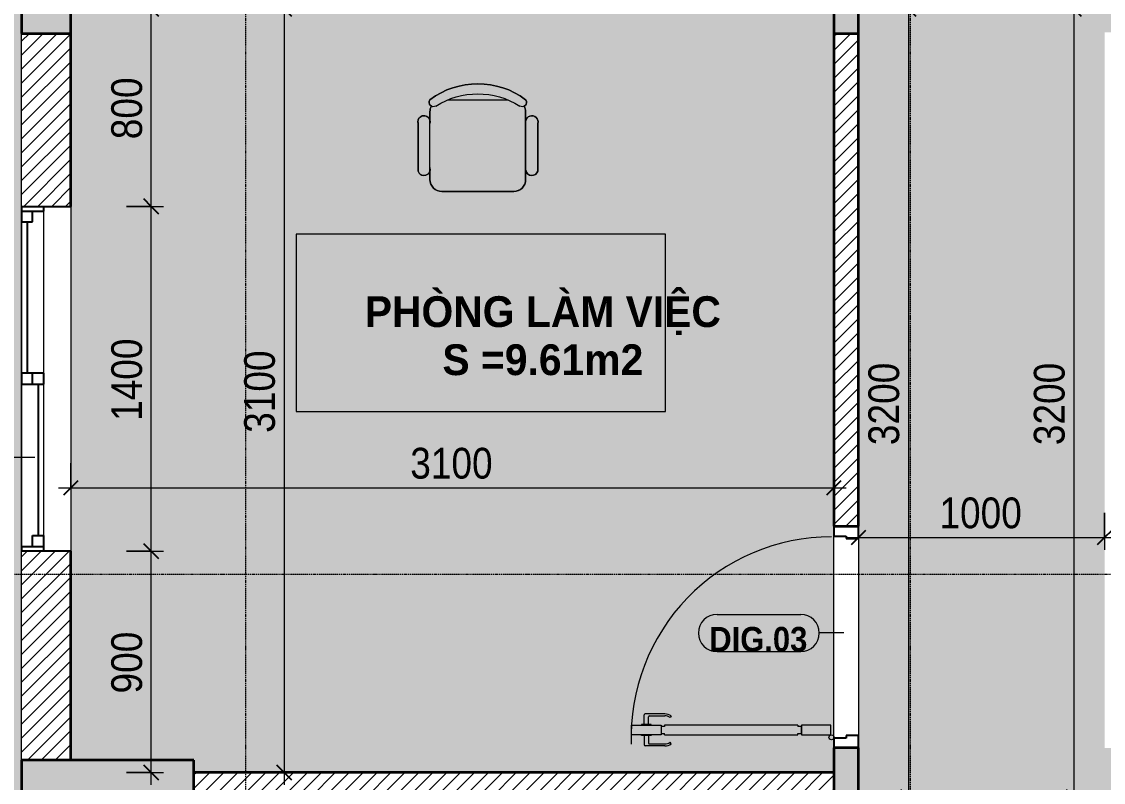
# Model space of a CAD drawing. Header units: millimetres. Extents: x 31157 to 224036, y 218 to 80529.
# Drawn here: x 33653 to 38047, y 73297 to 76385 of the extents above; entities that cross this region are included whole.
import ezdxf

# ---------------------------------------------------------------- set-up
doc = ezdxf.new("R2010")
doc.units = ezdxf.units.MM
doc.linetypes.add('Dash Dot 3_16_', pattern=[7.9375, 4.7625, -1.5875, 0, -1.5875])
doc.linetypes.add('Grid Line', pattern=[22.225, 12.7, -3.175, 3.175, -3.175])
for name, color, linetype, lineweight in [('0-1', 7, 'Continuous', 5), ('A-ANNO-DIMS', 211, 'Continuous', 9), ('A-ANNO-DIMS-50', 211, 'Continuous', 9), ('A-DETL-GENF-1', 7, 'Continuous', 18), ('A-DETL-GENF-5', 9, 'Continuous', 18), ('A-DETL-MEDM', 33, 'Continuous', 35), ('A-DETL-THIN', 151, 'Continuous', 18), ('A-DOOR', 31, 'Continuous', 18), ('A-DOOR-1', 7, 'Continuous', 18), ('A-DOOR-3', 90, 'Continuous', 25), ('A-DOOR-IDEN', 31, 'Continuous', 9), ('A-FLOR-2', 7, 'Continuous', 18), ('A-GLAZ', 151, 'Continuous', 18), ('A-GLAZ-3', 151, 'Continuous', 25), ('A-GLAZ-IDEN', 152, 'Continuous', 9), ('A-WALL-5', 7, 'Continuous', 18), ('A-WALL-6', 250, 'Continuous', 35), ('A-WALL-7', 113, 'Continuous', 35), ('A-WALL-PATT-1', 9, 'Continuous', 18), ('A-WALL-PATT-2', 111, 'Continuous', 18), ('G-ANNO-SYMB-1', 111, 'Dash Dot 3_16_', 18), ('G-ANNO-TEXT-1', 7, 'Continuous', 9), ('I-FURN', 30, 'Continuous', 18), ('I-FURN-2', 253, 'Continuous', 18), ('S-COLS-7', 52, 'Continuous', 35), ('S-GRID-1', 1, 'Grid Line', 9)]:
    doc.layers.add(name, color=color, linetype=linetype, lineweight=lineweight)
doc.layers.add('A-DETL-GENF-2', color=7, linetype='Continuous', lineweight=18, transparency=0.2)
doc.styles.add('Arial_B', font='arialbd.ttf', dxfattribs={"width": 0.95, "height": 125})
doc.styles.add('Arial_B_1', font='arialbd.ttf', dxfattribs={"width": 0.9, "height": 100})
doc.styles.add('UTM Avo', font='', dxfattribs={"width": 0.9, "height": 125})
doc.styles.get('UTM Avo').set_extended_font_data('UTM Avo')
doc.dimstyles.new('1_Dim_chi_tiet_2_5', dxfattribs={"dimscale": 304.8, "dimtxt": 124.912619, "dimasz": 0.19685, "dimexe": 0.164042, "dimexo": 0.0625, "dimgap": 0.016404, "dimtad": 1, "dimdec": 0, "dimrnd": 5, "dimzin": 0, "dimdsep": 46, "dimtxsty": 'UTM Avo', "dimblk1": 'OBLIQUE', "dimblk2": 'OBLIQUE', "dimsah": 1, "dimcen": 0.09, "dimdle": 0.164042, "dimazin": 0, "dimtfac": 1, "dimtdec": 4, "dimtix": 1, "dimtmove": 0, "dimatfit": 3, "dimfxl": 0.328084, "dimfxlon": 1, "dimtvp": 1, "dimtolj": 1, "dimtzin": 0, "dimarcsym": 2})
pattern_1 = [(45, (0, 0), (-28.284271, 28.284271), [])]

# ---------------------------------------------------------------- blocks, each defined once
blk = doc.blocks.new('DOOR_CW_01 CANH MO-PANEL KINH - DIW_01-900x2200-CỬA GỖ VÂN LAMINATE-553393-TKCS_CĂN HỘ LOẠI 2 - MẶT BẰNG')
at = {"layer": 'A-DETL-GENF-1'}
for p, q in [((-397, 872), (-357, 872)), ((-397, 752), (-397, 872)), ((-357, 872), (-357, 752)), ((-442, 737), (-442, 816.5)), ((-399, 820.5), (-438, 820.5)), ((-434, 799.5), (-434, 737)), ((-399, 803.5), (-430, 803.5)), ((-399, 831.8), (-397, 831.8)), ((-399, 792.2), (-399, 831.8)), ((-397, 792.2), (-399, 792.2)), ((-397, 792.2), (-397, 831.8)), ((-357, 792.2), (-357, 831.8)), ((-355, 831.8), (-357, 831.8)), ((-357, 792.2), (-355, 792.2)), ((-355, 792.2), (-355, 831.8)), ((-355, 820.5), (-316, 820.5)), ((-355, 803.5), (-324, 803.5)), ((-320, 799.5), (-320, 737)), ((-312, 737), (-312, 816.5)), ((-357, 752), (-397, 752)), ((-363, 752), (-391, 752)), ((-391, 752), (-391, 738)), ((-363, 738), (-363, 752)), ((-433.9, 711.2), (-427.3, 715.8)), ((-397, 738), (-391, 738)), ((-397, 738), (-397, 196)), ((-357, 738), (-363, 738)), ((-357, 196), (-357, 738)), ((-320.1, 711.2), (-326.7, 715.8)), ((-397, 196), (-391, 196)), ((-357, 182), (-397, 182)), ((-397, 182), (-397, 62)), ((-391, 196), (-391, 182)), ((-391, 182), (-363, 182)), ((-357, 196), (-363, 196)), ((-363, 182), (-363, 196)), ((-357, 62), (-357, 182)), ((-397, 62), (-357, 62))]:
    blk.add_line(p, q, dxfattribs=at)
blk.add_circle((-407, 60), 10, dxfattribs=at)
for centre, radius, start, end in [((-407, 60), 814, 360, 92), ((-438, 816.5), 4, 90, 180), ((-430, 799.5), 4, 90, 180), ((-324, 799.5), 4, 360, 90), ((-316, 816.5), 4, 0, 90), ((-397, 737), 45, 180, 215), ((-397, 737), 37, 180, 215), ((-357, 737), 37, 325, 0), ((-357, 737), 45, 325, 0)]:
    blk.add_arc(centre, radius, start, end, dxfattribs=at)
at = {"layer": 'A-DOOR-1'}
blk.add_line((-407, 50), (-382, 50), dxfattribs=at)
at = {"layer": 'A-DOOR-3'}
for p, q in [((-410, 50), (-450, 50)), ((-410, 0), (-410, 50)), ((450, 50), (410, 50)), ((410, 50), (410, 0)), ((-400, 0), (-410, 0)), ((-400, -50), (-400, 0)), ((410, 0), (400, 0)), ((400, 0), (400, -50)), ((-450, -50), (-400, -50)), ((400, -50), (450, -50))]:
    blk.add_line(p, q, dxfattribs=at)
blk = doc.blocks.new('BAN LV A - BAN LV A_dwg_ban hoc2-348006-TKCS_CĂN HỘ LOẠI 2 - MẶT BẰNG')
at = {"layer": 'I-FURN'}
for p, q in [((145.8, 437.4), (-145.8, 437.4)), ((-243, 354.4), (-243, 162)), ((-194.4, 388.8), (-194.4, 113.4)), ((194.4, 113.4), (194.4, 388.8)), ((243.7, 162), (243.7, 354.4)), ((194.4, 351.4), (194.4, 150.8)), ((-120.5, 64.8), (120.5, 64.8))]:
    blk.add_line(p, q, dxfattribs=at)
at = {"layer": 'I-FURN', "flags": 128}
blk.add_lwpolyline([(-737.8, 610.5), (-737.8, 1330.5), (-154.9, 1330.5), (762.2, 1330.5), (762.2, 610.5)], close=True, dxfattribs=at)
at = {"layer": 'I-FURN'}
for centre, radius, start, end in [((-145.8, 388.8), 48.6, 90, 180), ((145.8, 388.8), 48.6, 360, 90), ((-218.7, 347.3), 25.3, 343.7398, 163.7398), ((219.4, 347.3), 25.3, 16.2602, 170.7054), ((-218.7, 154.9), 25.3, 163.7398, 16.2602), ((219.4, 154.9), 25.3, 189.2946, 16.2602), ((-180.2, 75.4), 17.8, 57.9726, 216.6901), ((-145.8, 113.4), 48.6, 180, 207.5844), ((0, 359.3), 318.2, 237.5758, 302.4242), ((180.2, 75.4), 17.8, 323.3099, 122.0274), ((145.8, 113.4), 48.6, 332.4156, 0), ((0, 324), 324, 233.1301, 306.8699)]:
    blk.add_arc(centre, radius, start, end, dxfattribs=at)
blk = doc.blocks.new('BAN LV A - BAN LV A_dwg-348005-TKCS_CĂN HỘ LOẠI 2 - MẶT BẰNG')
at = {"extrusion": (0, 0, -1), "zscale": -1, "rotation": 180}
blk.add_blockref('BAN LV A - BAN LV A_dwg_ban hoc2-348006-TKCS_CĂN HỘ LOẠI 2 - MẶT BẰNG', (-729, 1383.7), dxfattribs=at)
blk = doc.blocks.new('BAN LV A - BAN LV A-348231-TKCS_CĂN HỘ LOẠI 2 - MẶT BẰNG')
at = {"layer": 'I-FURN-2'}
for p, q in [((534.6, 1270.3), (534.6, 1235.9)), ((923.4, 1232.9), (923.4, 1270.3)), ((486, 1221.7), (486, 1029.3)), ((972.7, 1029.3), (972.7, 1221.7)), ((534.6, 1029.3), (534.6, 994.9)), ((923.4, 994.9), (923.4, 1032.3)), ((583.2, 946.3), (874.8, 946.3)), ((1491.2, 773.2), (-8.8, 773.2)), ((-8.8, 773.2), (-8.8, 53.2)), ((1491.2, 53.2), (1491.2, 773.2)), ((-8.8, 53.2), (1491.2, 53.2))]:
    blk.add_line(p, q, dxfattribs=at)
for centre, radius, start, end in [((729, 1059.7), 324, 53.1301, 126.8699), ((548.9, 1308.3), 17.8, 143.3099, 240.596), ((909.2, 1308.3), 17.8, 299.404, 36.6901), ((583.2, 1270.3), 48.6, 152.4156, 180), ((874.8, 1270.3), 48.6, 360, 27.5844), ((510.3, 1228.8), 25.3, 16.2602, 196.2602), ((948.4, 1228.8), 25.3, 343.7398, 170.7054), ((510.3, 1036.4), 25.3, 196.2602, 343.7398), ((948.4, 1036.4), 25.3, 189.2946, 343.7398), ((583.2, 994.9), 48.6, 180, 270), ((874.8, 994.9), 48.6, 270, 360)]:
    blk.add_arc(centre, radius, start, end, dxfattribs=at)
blk.add_blockref('BAN LV A - BAN LV A_dwg-348005-TKCS_CĂN HỘ LOẠI 2 - MẶT BẰNG', (0, 0))
blk = doc.blocks.new('NCV_TKTC_TANG 1_rvt-1-TKCS_CĂN HỘ LOẠI 2 - MẶT BẰNG')
at = {"layer": 'A-WALL-PATT-1'}
h = blk.add_hatch(dxfattribs=at)
h.set_pattern_fill('FP_1', color=256, style=0, pattern_type=2)
h.set_pattern_definition(pattern_1)
h.paths.add_polyline_path([(37007.5, 74336.9), (37052.6, 74336.9), (37052.6, 76336.9), (36952.6, 76336.9), (36952.6, 74336.9)])
h = blk.add_hatch(dxfattribs=at)
h.set_pattern_fill('FP_1', color=256, style=0, pattern_type=2)
h.set_pattern_definition(pattern_1)
h.paths.add_polyline_path([(36952.6, 73236.9), (36952.6, 73336.9), (34352.6, 73336.9), (34352.6, 73236.9), (35667.5, 73236.9)])
at = {"layer": 'A-FLOR-2'}
for p, q in [((36952.6, 73476.9), (36952.6, 74296.9)), ((37052.6, 74286.9), (37052.6, 73486.9))]:
    blk.add_line(p, q, dxfattribs=at)
at = {"layer": 'A-WALL-5'}
for p, q in [((36952.6, 73476.9), (36952.6, 74296.9)), ((37052.6, 74286.9), (37052.6, 73486.9))]:
    blk.add_line(p, q, dxfattribs=at)
at = {"layer": 'A-WALL-6'}
for p, q in [((36952.6, 76336.9), (36952.6, 74336.9)), ((37052.6, 74336.9), (37052.6, 76336.9)), ((36952.6, 74336.9), (37052.6, 74336.9)), ((36952.6, 73336.9), (34352.6, 73336.9))]:
    blk.add_line(p, q, dxfattribs=at)
at = {"layer": 'A-DOOR', "rotation": 89.9999999999992}
blk.add_blockref('DOOR_CW_01 CANH MO-PANEL KINH - DIW_01-900x2200-CỬA GỖ VÂN LAMINATE-553393-TKCS_CĂN HỘ LOẠI 2 - MẶT BẰNG', (37002.6, 73886.9), dxfattribs=at)
at = {"layer": 'I-FURN'}
blk.add_blockref('BAN LV A - BAN LV A-348231-TKCS_CĂN HỘ LOẠI 2 - MẶT BẰNG', (34776.9, 74749.2), dxfattribs=at)
blk = doc.blocks.new('1_FAMILY RVT - W01-WxH 1400x1400xmm-V1-TKCS_CĂN HỘ LOẠI 2 - MẶT BẰNG')
at = {"layer": 'A-GLAZ'}
for p, q in [((-700, 103.8), (700, 103.8)), ((-681, -7.3), (-22.2, -7.3)), ((22.2, -7.3), (636.5, -7.3)), ((700, -96.2), (-700, -96.2)), ((-636.5, -96.2), (-22.2, -96.2)), ((22.2, -96.2), (680.9, -96.2)), ((248.4, -172.4), (299.2, -147)), ((248.4, -172.4), (299.2, -197.8)), ((248.4, -172.4), (451.6, -172.4))]:
    blk.add_line(p, q, dxfattribs=at)
at = {"layer": 'A-GLAZ-3'}
for p, q in [((-700, -96.1), (-700, 103.8)), ((700, 103.8), (700, -96.1)), ((-700, -7.3), (-681, -7.3)), ((-681, -96.1), (-681, -7.3)), ((-22.2, -7.3), (22.2, -7.3)), ((-22.2, -7.3), (-22.2, -96.1)), ((22.2, -96.1), (22.2, -7.3)), ((22.2, -29.5), (636.5, -29.5)), ((636.5, -7.3), (700, -7.3)), ((636.5, -51.7), (636.5, -7.3)), ((680.9, -96.1), (680.9, -7.3)), ((-636.5, -51.7), (-681, -51.7)), ((-636.5, -96.1), (-636.5, -51.7)), ((-636.5, -74), (-22.2, -74)), ((22.2, -51.7), (-22.2, -51.7)), ((680.9, -51.7), (636.5, -51.7)), ((-700, -96.2), (-636.5, -96.2)), ((-22.2, -96.2), (22.2, -96.2)), ((680.9, -96.2), (700, -96.2))]:
    blk.add_line(p, q, dxfattribs=at)
blk = doc.blocks.new('DIMBLOCK8-TKCS_CĂN HỘ LOẠI 2 - MẶT BẰNG')
at = {"layer": 'A-ANNO-DIMS-50'}
for p, q in [((34718.9, 76486.9), (34718.9, 73286.9)), ((34818.9, 76436.9), (34668.9, 76436.9)), ((34718.9, 76436.9), (34818.9, 76436.9)), ((34818.9, 73336.9), (34668.9, 73336.9)), ((34718.9, 73336.9), (34818.9, 73336.9))]:
    blk.add_line(p, q, dxfattribs=at)
at = {"layer": 'A-ANNO-DIMS-50', "lineweight": 25}
for p, q in [((34718.9, 76436.9), (34688.9, 76466.9)), ((34718.9, 76436.9), (34748.9, 76406.9)), ((34718.9, 73336.9), (34688.9, 73366.9)), ((34718.9, 73336.9), (34748.9, 73306.9))]:
    blk.add_line(p, q, dxfattribs=at)
at = {"layer": 'A-ANNO-DIMS-50', "color": 0, "insert": (34556.5, 74715.8), "char_height": 125, "width": 410.824, "attachment_point": 1, "rotation": 90, "line_spacing_factor": 1.110334, "style": 'UTM Avo'}
blk.add_mtext('3100', dxfattribs=at)
blk = doc.blocks.new('_Oblique')
at = {"color": 0, "linetype": 'ByBlock', "lineweight": -2}
blk.add_line((-0.5, -0.5), (0.5, 0.5), dxfattribs=at)
blk = doc.blocks.new('DIMBLOCK9-TKCS_CĂN HỘ LOẠI 2 - MẶT BẰNG')
at = {"layer": 'A-ANNO-DIMS-50'}
for p, q in [((33852.6, 74592.7), (33852.6, 74442.7)), ((33852.6, 74492.7), (33852.6, 74592.7)), ((36952.6, 74592.7), (36952.6, 74442.7)), ((36952.6, 74492.7), (36952.6, 74592.7)), ((33802.6, 74492.7), (37002.6, 74492.7))]:
    blk.add_line(p, q, dxfattribs=at)
at = {"layer": 'A-ANNO-DIMS-50', "lineweight": 25}
for p, q in [((33852.6, 74492.7), (33822.6, 74462.7)), ((33852.6, 74492.7), (33882.6, 74522.7)), ((36952.6, 74492.7), (36922.6, 74462.7)), ((36952.6, 74492.7), (36982.6, 74522.7))]:
    blk.add_line(p, q, dxfattribs=at)
at = {"layer": 'A-ANNO-DIMS-50', "color": 0, "insert": (35231.4, 74655.1), "char_height": 125, "width": 410.824, "attachment_point": 1, "line_spacing_factor": 1.110334, "style": 'UTM Avo'}
blk.add_mtext('3100', dxfattribs=at)
blk = doc.blocks.new('DIMBLOCK10-TKCS_CĂN HỘ LOẠI 2 - MẶT BẰNG')
at = {"layer": 'A-ANNO-DIMS-50'}
for p, q in [((37052.6, 74391.1), (37052.6, 74241.1)), ((37052.6, 74291.1), (37052.6, 74391.1)), ((38052.6, 74391.1), (38052.6, 74241.1)), ((38052.6, 74291.1), (38052.6, 74391.1)), ((37002.6, 74291.1), (38102.6, 74291.1))]:
    blk.add_line(p, q, dxfattribs=at)
at = {"layer": 'A-ANNO-DIMS-50', "lineweight": 25}
for p, q in [((37052.6, 74291.1), (37082.6, 74321.1)), ((38052.6, 74291.1), (38082.6, 74321.1)), ((37052.6, 74291.1), (37022.6, 74261.1)), ((38052.6, 74291.1), (38022.6, 74261.1))]:
    blk.add_line(p, q, dxfattribs=at)
at = {"layer": 'A-ANNO-DIMS-50', "color": 0, "insert": (37381.4, 74453.5), "char_height": 125, "width": 410.824, "attachment_point": 1, "line_spacing_factor": 1.110334, "style": 'UTM Avo'}
blk.add_mtext('1000', dxfattribs=at)
blk = doc.blocks.new('DIMBLOCK18-TKCS_CĂN HỘ LOẠI 2 - MẶT BẰNG')
at = {"layer": 'A-ANNO-DIMS-50'}
for p, q in [((37255.1, 76486.9), (37255.1, 73237.3)), ((37355.1, 76436.9), (37205.1, 76436.9)), ((37255.1, 76436.9), (37355.1, 76436.9)), ((37155.1, 73237.3), (37305.1, 73237.3)), ((37255.1, 73237.3), (37155.1, 73237.3))]:
    blk.add_line(p, q, dxfattribs=at)
at = {"layer": 'A-ANNO-DIMS-50', "lineweight": 25}
for p, q in [((37255.1, 76436.9), (37225.1, 76466.9)), ((37255.1, 76436.9), (37285.1, 76406.9)), ((37255.1, 73237.3), (37225.1, 73267.3)), ((37255.1, 73237.3), (37285.1, 73207.3))]:
    blk.add_line(p, q, dxfattribs=at)
at = {"layer": 'A-ANNO-DIMS-50', "color": 0, "insert": (37092.7, 74665.9), "char_height": 125, "width": 410.824, "attachment_point": 1, "rotation": 90, "line_spacing_factor": 1.110334, "style": 'UTM Avo'}
blk.add_mtext('3200', dxfattribs=at)
blk = doc.blocks.new('DIMBLOCK20-TKCS_CĂN HỘ LOẠI 2 - MẶT BẰNG')
at = {"layer": 'A-ANNO-DIMS-50'}
for p, q in [((37927.2, 76486.9), (37927.2, 73186.9)), ((38027.2, 76436.9), (37877.2, 76436.9)), ((37927.2, 76436.9), (38027.2, 76436.9)), ((38027.2, 73236.9), (37877.2, 73236.9)), ((37927.2, 73236.9), (38027.2, 73236.9))]:
    blk.add_line(p, q, dxfattribs=at)
at = {"layer": 'A-ANNO-DIMS-50', "lineweight": 25}
for p, q in [((37927.2, 76436.9), (37897.2, 76466.9)), ((37927.2, 76436.9), (37957.2, 76406.9)), ((37927.2, 73236.9), (37897.2, 73266.9)), ((37927.2, 73236.9), (37957.2, 73206.9))]:
    blk.add_line(p, q, dxfattribs=at)
at = {"layer": 'A-ANNO-DIMS-50', "color": 0, "insert": (37764.9, 74665.7), "char_height": 125, "width": 410.824, "attachment_point": 1, "rotation": 90, "line_spacing_factor": 1.110334, "style": 'UTM Avo'}
blk.add_mtext('3200', dxfattribs=at)
blk = doc.blocks.new('DIMBLOCK33-TKCS_CĂN HỘ LOẠI 2 - MẶT BẰNG')
at = {"layer": 'A-ANNO-DIMS-50'}
for p, q in [((34079.1, 74235.3), (34229.1, 74235.3)), ((34179.1, 74235.3), (34079.1, 74235.3)), ((34179.1, 73286.9), (34179.1, 74235.3)), ((34079.1, 73336.9), (34229.1, 73336.9)), ((34179.1, 73336.9), (34079.1, 73336.9))]:
    blk.add_line(p, q, dxfattribs=at)
at = {"layer": 'A-ANNO-DIMS-50', "lineweight": 25}
for p, q in [((34179.1, 74235.3), (34149.1, 74265.3)), ((34179.1, 74235.3), (34209.1, 74205.3)), ((34179.1, 73336.9), (34149.1, 73366.9)), ((34179.1, 73336.9), (34209.1, 73306.9))]:
    blk.add_line(p, q, dxfattribs=at)
at = {"layer": 'A-ANNO-DIMS-50', "color": 0, "insert": (34016.7, 73657.7), "char_height": 125, "width": 308.118, "attachment_point": 1, "rotation": 90, "line_spacing_factor": 1.110334, "style": 'UTM Avo'}
blk.add_mtext('900', dxfattribs=at)
blk = doc.blocks.new('DIMBLOCK34-TKCS_CĂN HỘ LOẠI 2 - MẶT BẰNG')
at = {"layer": 'A-ANNO-DIMS-50'}
for p, q in [((34079.1, 75635.3), (34229.1, 75635.3)), ((34179.1, 75635.3), (34079.1, 75635.3)), ((34179.1, 74235.3), (34179.1, 75635.3)), ((34079.1, 74235.3), (34229.1, 74235.3)), ((34179.1, 74235.3), (34079.1, 74235.3))]:
    blk.add_line(p, q, dxfattribs=at)
at = {"layer": 'A-ANNO-DIMS-50', "lineweight": 25}
for p, q in [((34179.1, 75635.3), (34149.1, 75665.3)), ((34179.1, 75635.3), (34209.1, 75605.3)), ((34179.1, 74235.3), (34149.1, 74265.3)), ((34179.1, 74235.3), (34209.1, 74205.3))]:
    blk.add_line(p, q, dxfattribs=at)
at = {"layer": 'A-ANNO-DIMS-50', "color": 0, "insert": (34016.7, 74764.1), "char_height": 125, "width": 410.824, "attachment_point": 1, "rotation": 90, "line_spacing_factor": 1.110334, "style": 'UTM Avo'}
blk.add_mtext('1400', dxfattribs=at)
blk = doc.blocks.new('DIMBLOCK35-TKCS_CĂN HỘ LOẠI 2 - MẶT BẰNG')
at = {"layer": 'A-ANNO-DIMS-50'}
for p, q in [((34179.1, 75635.3), (34179.1, 76486.9)), ((34079.1, 76436.9), (34229.1, 76436.9)), ((34179.1, 76436.9), (34079.1, 76436.9)), ((34079.1, 75635.3), (34229.1, 75635.3)), ((34179.1, 75635.3), (34079.1, 75635.3))]:
    blk.add_line(p, q, dxfattribs=at)
at = {"layer": 'A-ANNO-DIMS-50', "lineweight": 25}
for p, q in [((34179.1, 76436.9), (34149.1, 76466.9)), ((34179.1, 76436.9), (34209.1, 76406.9)), ((34179.1, 75635.3), (34149.1, 75665.3)), ((34179.1, 75635.3), (34209.1, 75605.3))]:
    blk.add_line(p, q, dxfattribs=at)
at = {"layer": 'A-ANNO-DIMS-50', "color": 0, "insert": (34016.7, 75907.7), "char_height": 125, "width": 308.118, "attachment_point": 1, "rotation": 90, "line_spacing_factor": 1.110334, "style": 'UTM Avo'}
blk.add_mtext('800', dxfattribs=at)
blk = doc.blocks.new('STN_Door Tag - STN_Door Tag-1788670-TKCS_CĂN HỘ LOẠI 2 - MẶT BẰNG')
at = {"layer": 'A-DOOR-IDEN'}
for p, q in [((-3.37, 1.495), (3.431, 1.495)), ((-3.37, -1.524), (3.431, -1.524))]:
    blk.add_line(p, q, dxfattribs=at)
for centre, start, end in [((-3.37, -0.015), 90, 270), ((3.431, -0.015), 270, 90)]:
    blk.add_arc(centre, 1.509, start, end, dxfattribs=at)

msp = doc.modelspace()

# ---------------------------------------------------------------- hatches: boundary and pattern name
at = {"layer": 'A-DETL-GENF-1'}
for points in [[(34352.6, 73336.9), (36952.6, 73336.9), (36952.6, 76436.9), (33852.6, 76436.9), (33852.6, 73386.9), (34352.6, 73386.9)], [(39917.6, 70036.9), (41852.6, 70036.9), (41852.5, 73236.9), (38052.6, 73237.3), (38052.1, 76436.9), (37052.6, 76436.9), (37052.3, 73236.9), (35052.6, 73236.9), (35052.6, 70036.9), (37552.6, 70036.9), (37552.7, 70111.9), (38852.6, 70111.7), (38852.7, 70036.9), (39687.4, 70036.9)]]:
    msp.add_hatch(color=256, dxfattribs=at).paths.add_polyline_path(points)
at = {"layer": 'A-DETL-GENF-2'}
h = msp.add_hatch(color=256, dxfattribs=at)
h.paths.add_polyline_path([(33202.6, 69035.3), (43451.3, 69035.3), (43490.1, 69040.4), (43526.3, 69055.4), (43557.4, 69079.2), (43581.2, 69110.3), (43596.2, 69146.5), (43601.3, 69185.3), (43601.3, 78839.5), (43596.2, 78878.3), (43581.2, 78914.5), (43557.4, 78945.6), (43526.3, 78969.4), (43490.1, 78984.4), (43451.3, 78989.5), (33202.6, 78989.5), (33163.7, 78984.4), (33127.6, 78969.4), (33096.5, 78945.6), (33072.7, 78914.5), (33057.7, 78878.3), (33052.6, 78839.5), (33052.6, 69185.3), (33057.7, 69146.5), (33072.7, 69110.3), (33096.5, 69079.2), (33127.6, 69055.4), (33163.7, 69040.4)])
h.paths.add_polyline_path([(37494.4, 69695.8), (37481.9, 69697.4), (37470.3, 69702.2), (37460.3, 69709.9), (37452.7, 69719.9), (37447.8, 69731.5), (37446.2, 69743.9), (37449.4, 69743.9), (37451.2, 69731.5), (37456.6, 69719.9), (37462.5, 69712.1), (37471.9, 69705), (37482.7, 69700.5), (37494.4, 69698.9), (37507.7, 69701.2), (37518.4, 69706.2), (37526.2, 69712.1), (37533.3, 69721.4), (37537.8, 69732.3), (37539.4, 69743.9), (37542.5, 69743.9), (37540.9, 69731.5), (37536.1, 69719.9), (37528.4, 69709.9), (37516.9, 69701.6), (37504.7, 69697.1)])
h.paths.add_polyline_path([(38152.6, 69761.9), (37552.6, 69761.9), (37552.6, 69835.3), (34352.6, 69835.3), (34352.6, 69761.9), (33652.6, 69761.9), (33652.6, 76536.9), (36152.6, 76536.9), (36152.6, 78036.9), (34052.6, 78036.9), (34052.5, 77886.9), (33652.6, 77887), (33652.6, 78238.6), (34052.5, 78238.6), (34052.6, 78236.9), (42252.6, 78236.9), (42252.6, 78638.6), (42652.6, 78638.6), (42652.6, 74516.9), (42052.6, 74516.9), (42052.6, 69834.3), (38852.6, 69834.3), (38852.6, 69761.9), (38347.4, 69761.9)])
h.paths.add_polyline_path([(42367.3, 73111.9), (42252.6, 73111.9), (42252.6, 73311.9), (42652.6, 73311.9), (42652.6, 73111.9), (42472.6, 73111.9)])
at = {"layer": 'A-DETL-GENF-5'}
h = msp.add_hatch(dxfattribs=at)
h.set_pattern_fill('FP_2', color=256, style=0, pattern_type=2)
h.set_pattern_definition([(50, (0, 0), (364.3679, -31.8783), [38.1, -419.1]), (355, (0, 0), (-70.4859, 382.1133), [30.48, -335.28]), (100.451, (30.36, -2.66), (293.885, 350.2334), [32.38, -356.18]), (46.184, (0, 101.6), (542.1585, -84.0858), [57.15, -628.65]), (96.636, (45.2, 94.6), (474.805, 494.8554), [48.57, -534.27]), (351.184, (0, 101.6), (474.8102, 494.85), [45.72, -502.92]), (21, (50.8, 76.2), (303.2285, -204.5305), [38.1, -419.1]), (326, (50.8, 76.2), (123.6039, 368.376), [30.48, -335.28]), (71.451, (76.07, 59.16), (426.8341, 163.8427), [32.38, -356.18]), (37.5, (0, 0), (6.17665, 169.11015), [3.353, -327.863, 3.353, -337.007, -336.55]), (37.5, (0, 0), (6.17665, 169.11015), [-671.576, 3.353, -333.197]), (7.5, (0, 0), (133.63888, 200.3615), [3.353, -190.703, 3.353, -320.243, -128.27]), (7.5, (0, 0), (133.63888, 200.3615), [-517.652, 3.353, -124.917]), (327.5, (-113.28, 0), (271.18182, -11.45836), [3.353, -123.647, 3.353, -392.887, -525.78]), (327.5, (-113.28, 0), (271.18182, -11.45836), [-523.24, 3.353, -522.427]), (317.5, (-164.08, 0), (296.2585, 50.85285), [3.353, -161.747, 3.353, -259.791, -373.38]), (317.5, (-164.08, 0), (296.2585, 50.85285), [-428.244, 3.353, -370.027]), (45, (0, 0), (-125.7236, 125.7236), []), (45, (0, 190.5), (-125.7236, 125.7236), [])])
h.paths.add_polyline_path([(38152.6, 69761.9), (38852.6, 69762.2), (38852.6, 70111.9), (37552.6, 70111.5), (37552.6, 69761.9), (38052.6, 69761.9)])
h.paths.add_polyline_path([(33851.1, 69761.9), (34352.6, 69761.9), (34352.6, 70111.9), (33652.6, 70111.9), (33652.6, 69761.9)])
h.paths.add_polyline_path([(41852.6, 69836.9), (42052.6, 69836.9), (42052.6, 70036.9), (41852.6, 70036.9), (41852.6, 69939.5)])
h.paths.add_polyline_path([(42052.6, 71936.9), (42052.6, 71936.9), (42052.6, 72136.9), (41852.6, 72136.9), (41852.6, 71936.9), (41884.8, 71936.9)])
h.paths.add_polyline_path([(33652.6, 73039), (34352.6, 73039), (34352.6, 73386.9), (33652.6, 73386.9)])
h.paths.add_polyline_path([(40052.6, 73236.9), (40052.6, 73436.9), (39947.6, 73436.9), (39947.6, 73236.9), (40000.4, 73236.9)])
h.paths.add_polyline_path([(36952.6, 73236.9), (37052.6, 73236.9), (37052.6, 73436.9), (36952.6, 73436.9), (36952.6, 73336.9)])
h.paths.add_polyline_path([(38052.6, 73236.9), (38152.6, 73236.9), (38152.6, 73436.9), (38052.6, 73436.9), (38052.6, 73336.9)])
h.paths.add_polyline_path([(42652.6, 74516.9), (42652.6, 74916.9), (42452.6, 74916.9), (42452.6, 74516.9)])
h.paths.add_polyline_path([(36952.6, 76336.9), (37052.6, 76336.9), (37052.6, 76536.9), (36952.6, 76536.9), (36952.6, 76436.9)])
h.paths.add_polyline_path([(33852.6, 76336.9), (33852.6, 76536.9), (33652.6, 76536.9), (33652.6, 76336.9)])
h.paths.add_polyline_path([(38052.6, 76342), (38152.6, 76342), (38152.6, 76536.9), (38052.6, 76536.9), (38052.6, 76436.9)])
h.paths.add_polyline_path([(38652.6, 77886.9), (38652.6, 78236.9), (37952.6, 78236.9), (37952.6, 77886.9), (38347.4, 77886.9)])
h.paths.add_polyline_path([(33652.6, 77886.9), (34052.5, 77886.9), (34052.5, 78238.6), (33652.6, 78238.6), (33652.6, 77887)])
h.paths.add_polyline_path([(42452.6, 77936.9), (42652.6, 77936.9), (42652.2, 78638.6), (42252.6, 78638.6), (42252.6, 77936.9), (42442.6, 77936.9)])
at = {"layer": 'A-WALL-PATT-2'}
h = msp.add_hatch(dxfattribs=at)
h.set_pattern_fill('FP_1', color=256, style=0, pattern_type=2)
h.set_pattern_definition(pattern_1)
h.paths.add_polyline_path([(33852.6, 73386.9), (33852.6, 74235.3), (33652.6, 74235), (33652.6, 73386.9)])
h.paths.add_polyline_path([(33852.6, 75635.3), (33852.6, 76336.9), (33652.6, 76336.7), (33652.6, 75635.3)])

# ---------------------------------------------------------------- linework, layer by layer
at = {"layer": 'A-DETL-MEDM'}
for p, q in [((33652.6, 76536.9), (33652.6, 76336.9)), ((33852.6, 76336.9), (33852.6, 76536.9)), ((36952.6, 76536.9), (36952.6, 76336.9)), ((37052.6, 76336.9), (37052.6, 76536.9)), ((33652.6, 76336.9), (33852.6, 76336.9)), ((36952.6, 76336.9), (37052.6, 76336.9)), ((37052.6, 73436.9), (36952.6, 73436.9)), ((36952.6, 73436.9), (36952.6, 73236.9)), ((37052.6, 73236.9), (37052.6, 73436.9)), ((33652.6, 73386.9), (33652.6, 73039)), ((34352.6, 73386.9), (33652.6, 73386.9)), ((34352.6, 73039), (34352.6, 73386.9))]:
    msp.add_line(p, q, dxfattribs=at)
at = {"layer": 'A-DETL-THIN'}
for p, q in [((33652.6, 73386.9), (33652.6, 76336.9)), ((33852.6, 76336.9), (33852.6, 73386.9)), ((36952.6, 73436.9), (36952.6, 76336.9)), ((37052.6, 76336.9), (37052.6, 73436.9)), ((34352.6, 73336.9), (36952.6, 73336.9))]:
    msp.add_line(p, q, dxfattribs=at)
at = {"layer": 'A-DOOR-IDEN'}
msp.add_line((36993.4, 73903.7), (36893.3, 73903.7), dxfattribs=at)
at = {"layer": 'A-GLAZ-IDEN'}
msp.add_line((33706.5, 74616.3), (33536.3, 74616.3), dxfattribs=at)
at = {"layer": 'A-WALL-7'}
for p, q in [((33852.6, 75635.3), (33852.6, 76336.9)), ((33852.6, 73386.9), (33852.6, 74235.3))]:
    msp.add_line(p, q, dxfattribs=at)
at = {"layer": 'G-ANNO-SYMB-1'}
for p, q in [((34563.8, 68181.7), (34563.8, 79805)), ((37263.8, 68181.7), (37263.8, 79805)), ((44976.7, 74141.1), (31894.4, 74141.1))]:
    msp.add_line(p, q, dxfattribs=at)
at = {"layer": 'S-COLS-7'}
msp.add_line((33652.6, 76536.8), (33652.6, 76336.9), dxfattribs=at)
at = {"layer": 'S-GRID-1'}
msp.add_line((33652.6, 69558.4), (33652.6, 78399.6), dxfattribs=at)

# ---------------------------------------------------------------- block references
at = {"layer": '0-1'}
msp.add_blockref('NCV_TKTC_TANG 1_rvt-1-TKCS_CĂN HỘ LOẠI 2 - MẶT BẰNG', (0, 0), dxfattribs=at)
at = {"layer": 'A-DOOR-IDEN', "xscale": 49.99999999999998, "yscale": 49.99999999999998, "zscale": 49.99999999999998}
msp.add_blockref('STN_Door Tag - STN_Door Tag-1788670-TKCS_CĂN HỘ LOẠI 2 - MẶT BẰNG', (36646.3, 73903.9), dxfattribs=at)
at = {"layer": 'A-GLAZ', "rotation": 269.9999999999999}
msp.add_blockref('1_FAMILY RVT - W01-WxH 1400x1400xmm-V1-TKCS_CĂN HỘ LOẠI 2 - MẶT BẰNG', (33748.8, 74935.3), dxfattribs=at)

# ---------------------------------------------------------------- texts
at = {"layer": 'A-DOOR-IDEN', "insert": (36645.5, 73877.2), "char_height": 100, "width": 407.7, "attachment_point": 5, "line_spacing_factor": 0.936439, "style": 'Arial_B_1'}
msp.add_mtext('\\pt2.25,4.5,6.75,9,11.25,13.5,15.75,18,20.25,22.5,24.75,27,29.25,31.5,33.75,36,38.25,40.5,42.75,45,47.25,49.5,51.75,54,56.25,58.5,60.75,63,65.25,67.5,69.75,72;DIG.03', dxfattribs=at)
at = {"layer": 'G-ANNO-TEXT-1', "insert": (35770.1, 75109.4), "char_height": 125, "width": 1580.325, "attachment_point": 5, "line_spacing_factor": 0.936439, "style": 'Arial_B'}
msp.add_mtext('\\pt570,1140,1710,2280,2850,3420,3990,4560,5130,5700,6270,6840,7410,7980,8550,9120,9690,10260,10830,11400,11970,12540,13110,13680,14250,14820,15390,15960,16530,17100,17670,18240;PHÒNG LÀM VIỆC\\PS =9.61m2', dxfattribs=at)

# ---------------------------------------------------------------- dimensions: what is measured, and where the dimension line sits
at = {"layer": 'A-ANNO-DIMS'}
for base, p1, p2, override, picture, middle in [((34179.1, 76436.9), (34079.1, 75635.3), (34079.1, 76436.9), {"dimpost": '<>', "dimfxl": 801.625653}, 'DIMBLOCK35-TKCS_CĂN HỘ LOẠI 2 - MẶT BẰNG', (34109.4, 76036.1)), ((34718.9, 73336.9), (34818.9, 76436.9), (34818.9, 73336.9), {"dimpost": '<>', "dimfxl": 3100}, 'DIMBLOCK8-TKCS_CĂN HỘ LOẠI 2 - MẶT BẰNG', (34649.2, 74886.9)), ((37255.1, 73237.3), (37355.1, 76436.9), (37155.1, 73237.3), {"dimpost": '<>', "dimfxl": 3205.870291}, 'DIMBLOCK18-TKCS_CĂN HỘ LOẠI 2 - MẶT BẰNG', (37185.4, 74837.1)), ((37927.2, 73236.9), (38027.2, 76436.9), (38027.2, 73236.9), {"dimpost": '<>', "dimfxl": 3200.050696}, 'DIMBLOCK20-TKCS_CĂN HỘ LOẠI 2 - MẶT BẰNG', (37857.6, 74836.9)), ((34179.1, 75635.3), (34079.1, 74235.3), (34079.1, 75635.3), {"dimpost": '<>', "dimfxl": 1400}, 'DIMBLOCK34-TKCS_CĂN HỘ LOẠI 2 - MẶT BẰNG', (34109.4, 74935.3)), ((34179.1, 74235.3), (34079.1, 73336.9), (34079.1, 74235.3), {"dimpost": '<>', "dimfxl": 898.374347}, 'DIMBLOCK33-TKCS_CĂN HỘ LOẠI 2 - MẶT BẰNG', (34109.4, 73786.1))]:
    dim = msp.add_linear_dim(base=base, p1=p1, p2=p2, angle=90, dimstyle='1_Dim_chi_tiet_2_5', override=override, dxfattribs=at)
    dim.commit()
    dim.dimension.update_dxf_attribs({"geometry": picture, "text_midpoint": middle})
for base, p1, p2, override, picture, middle in [((36952.6, 74492.7), (33852.6, 74592.7), (36952.6, 74592.7), {"dimpost": '<>', "dimfxl": 3100}, 'DIMBLOCK9-TKCS_CĂN HỘ LOẠI 2 - MẶT BẰNG', (35402.6, 74562.4)), ((38052.6, 74291.1), (37052.6, 74391.1), (38052.6, 74391.1), {"dimpost": '<>', "dimfxl": 1000}, 'DIMBLOCK10-TKCS_CĂN HỘ LOẠI 2 - MẶT BẰNG', (37552.6, 74360.8))]:
    dim = msp.add_linear_dim(base=base, p1=p1, p2=p2, dimstyle='1_Dim_chi_tiet_2_5', override=override, dxfattribs=at)
    dim.commit()
    dim.dimension.update_dxf_attribs({"geometry": picture, "text_midpoint": middle})

doc.saveas('drawing.dxf')
